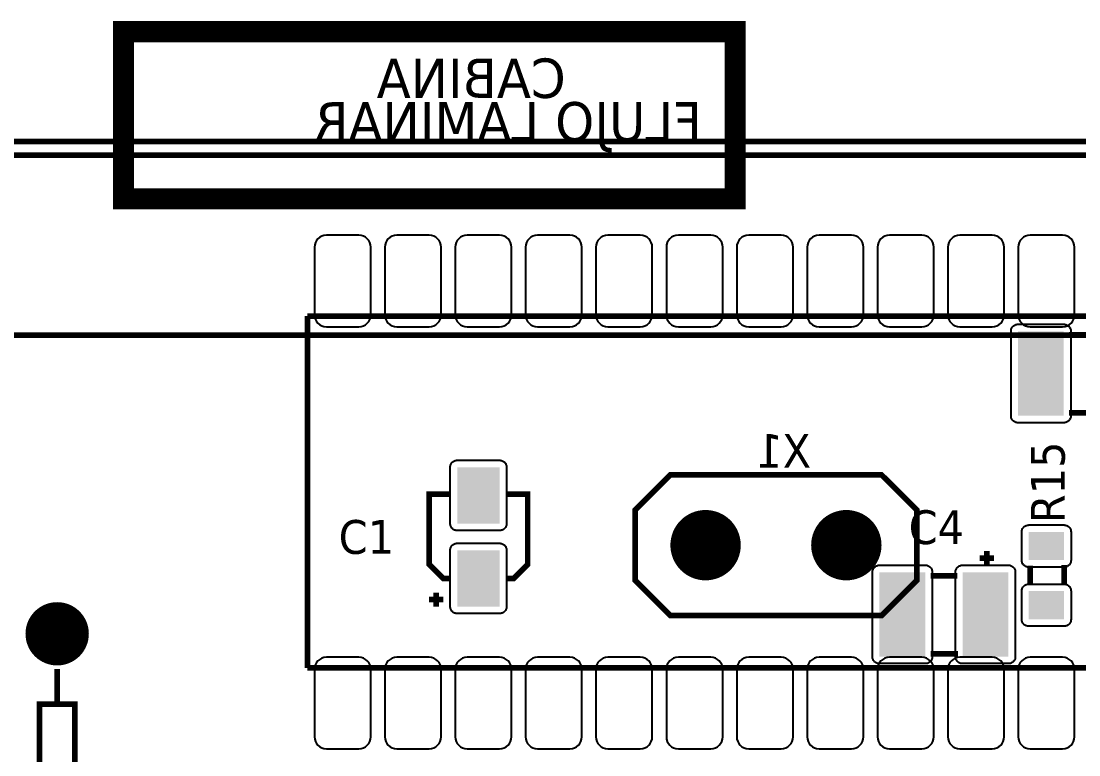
# Model space of a CAD drawing. Header units: millimetres. Extents: x 123.5 to 144.3, y 105.4 to 121.6.
# Drawn here: x 131.289 to 133.994, y 111.743 to 113.621 of the extents above; entities that cross this region are included whole.
import ezdxf

# ---------------------------------------------------------------- set-up
doc = ezdxf.new("R2010")
doc.units = ezdxf.units.MM
doc.layers.add('DESC', color=250, linetype='Continuous')
doc.styles.get("Standard").update_dxf_attribs({"font": 'tahoma.ttf'})

# ---------------------------------------------------------------- blocks, each defined once
blk = doc.blocks.new('RPAD')
blk.add_trace([(-0.5, -0.5), (-0.5, 0.5), (0.5, -0.5), (0.5, 0.5)])
blk = doc.blocks.new('EPAD')
at = {"const_width": 0.5}
blk.add_lwpolyline([(-0.25, 0, 1), (0.25, 0, 1)], format="xyb", close=True, dxfattribs=at)
blk = doc.blocks.new('CFLH-V Card')
for points, const_width in [([(128.1072, 112.8558), (128.9764, 112.8558), (128.9764, 113.0935), (128.1072, 113.0935), (128.1072, 112.8558)], 0.03), ([(128.1072, 112.8558), (128.9764, 112.8558), (128.9764, 113.0935), (128.1072, 113.0935), (128.1072, 112.8558)], 0.03), ([(128.1072, 112.8558), (128.9764, 112.8558), (128.9764, 113.0935), (128.1072, 113.0935), (128.1072, 112.8558)], 0.03), ([(127.3863, 112.9178), (127.3666, 112.9375), (131.1461, 112.9375)], 0.008), ([(127.3863, 112.9178), (127.3666, 112.9375), (131.1461, 112.9375)], 0.008), ([(127.3863, 112.9178), (127.3666, 112.9375), (131.1461, 112.9375)], 0.008), ([(127.3863, 111.3824), (127.3863, 112.9178), (131.1264, 112.9178)], 0.008), ([(127.3863, 111.3824), (127.3863, 112.9178), (131.1264, 112.9178)], 0.008), ([(127.3863, 111.3824), (127.3863, 112.9178), (131.1264, 112.9178)], 0.008), ([(128.3686, 112.6891), (128.3686, 112.1891)], 0.008), ([(130.3686, 112.6891), (128.3686, 112.6891)], 0.008), ([(128.3686, 112.6891), (128.3686, 112.1891)], 0.008), ([(130.3686, 112.6891), (128.3686, 112.6891)], 0.008), ([(128.3686, 112.6891), (128.3686, 112.1891)], 0.008), ([(130.3686, 112.6891), (128.3686, 112.6891)], 0.008), ([(127.7603, 112.6619), (130.7524, 112.6619)], 0.008), ([(127.7603, 112.6619), (130.7524, 112.6619)], 0.008), ([(127.7603, 112.6619), (130.7524, 112.6619)], 0.008), ([(129.4508, 112.6626), (129.4888, 112.6626)], 0.008), ([(129.4508, 112.6626), (129.4888, 112.6626)], 0.008), ([(129.4508, 112.6626), (129.4888, 112.6626)], 0.008), ([(129.4508, 112.5516), (129.4898, 112.5516)], 0.008), ([(129.4508, 112.5516), (129.4898, 112.5516)], 0.008), ([(129.4508, 112.5516), (129.4898, 112.5516)], 0.008), ([(129.1843, 112.4635), (128.8843, 112.4635), (128.8343, 112.4135), (128.8343, 112.3135), (128.8843, 112.2635), (129.1843, 112.2635), (129.2343, 112.3135), (129.2343, 112.4135), (129.1843, 112.4635)], 0.008), ([(129.1843, 112.4635), (128.8843, 112.4635), (128.8343, 112.4135), (128.8343, 112.3135), (128.8843, 112.2635), (129.1843, 112.2635), (129.2343, 112.3135), (129.2343, 112.4135), (129.1843, 112.4635)], 0.008), ([(129.1843, 112.4635), (128.8843, 112.4635), (128.8343, 112.4135), (128.8343, 112.3135), (128.8843, 112.2635), (129.1843, 112.2635), (129.2343, 112.3135), (129.2343, 112.4135), (129.1843, 112.4635)], 0.008), ([(128.5715, 112.3162), (128.5615, 112.3162), (128.5415, 112.3362), (128.5415, 112.4362), (128.5715, 112.4362)], 0.008), ([(128.5715, 112.3162), (128.5615, 112.3162), (128.5415, 112.3362), (128.5415, 112.4362), (128.5715, 112.4362)], 0.008), ([(128.5715, 112.3162), (128.5615, 112.3162), (128.5415, 112.3362), (128.5415, 112.4362), (128.5715, 112.4362)], 0.008), ([(128.6515, 112.4362), (128.6815, 112.4362), (128.6815, 112.3362), (128.6615, 112.3162), (128.6515, 112.3162)], 0.008), ([(128.6515, 112.4362), (128.6815, 112.4362), (128.6815, 112.3362), (128.6615, 112.3162), (128.6515, 112.3162)], 0.008), ([(128.6515, 112.4362), (128.6815, 112.4362), (128.6815, 112.3362), (128.6615, 112.3162), (128.6515, 112.3162)], 0.008), ([(129.3339, 112.3351), (129.3339, 112.3551)], 0.008), ([(129.3339, 112.3351), (129.3339, 112.3551)], 0.008), ([(129.3339, 112.3351), (129.3339, 112.3551)], 0.008), ([(129.3239, 112.3451), (129.3439, 112.3451)], 0.008), ([(129.3239, 112.3451), (129.3439, 112.3451)], 0.008), ([(129.3239, 112.3451), (129.3439, 112.3451)], 0.008), ([(129.3956, 112.3072), (129.3956, 112.3342)], 0.008), ([(129.3956, 112.3072), (129.3956, 112.3342)], 0.008), ([(129.3956, 112.3072), (129.3956, 112.3342)], 0.008), ([(129.4436, 112.3072), (129.4436, 112.3352)], 0.008), ([(129.4436, 112.3072), (129.4436, 112.3352)], 0.008), ([(129.4436, 112.3072), (129.4436, 112.3352)], 0.008), ([(129.2539, 112.3201), (129.2919, 112.3201)], 0.008), ([(129.2539, 112.3201), (129.2919, 112.3201)], 0.008), ([(129.2539, 112.3201), (129.2919, 112.3201)], 0.008), ([(128.5515, 112.2962), (128.5515, 112.2762)], 0.008), ([(128.5515, 112.2962), (128.5515, 112.2762)], 0.008), ([(128.5515, 112.2962), (128.5515, 112.2762)], 0.008), ([(128.5615, 112.2862), (128.5415, 112.2862)], 0.008), ([(128.5615, 112.2862), (128.5415, 112.2862)], 0.008), ([(128.5615, 112.2862), (128.5415, 112.2862)], 0.008), ([(129.2539, 112.2091), (129.2929, 112.2091)], 0.008), ([(129.2539, 112.2091), (129.2929, 112.2091)], 0.008), ([(129.2539, 112.2091), (129.2929, 112.2091)], 0.008), ([(128.013, 112.1375), (128.013, 112.1875)], 0.008), ([(128.013, 112.1375), (128.013, 112.1875)], 0.008), ([(128.013, 112.1375), (128.013, 112.1875)], 0.008), ([(130.3686, 112.1891), (128.3686, 112.1891)], 0.008), ([(130.3686, 112.1891), (128.3686, 112.1891)], 0.008), ([(130.3686, 112.1891), (128.3686, 112.1891)], 0.008), ([(127.988, 111.8375), (128.038, 111.8375), (128.038, 112.1375), (127.988, 112.1375), (127.988, 111.8375)], 0.008), ([(127.988, 111.8375), (128.038, 111.8375), (128.038, 112.1375), (127.988, 112.1375), (127.988, 111.8375)], 0.008), ([(127.988, 111.8375), (128.038, 111.8375), (128.038, 112.1375), (127.988, 112.1375), (127.988, 111.8375)], 0.008)]:
    blk.add_lwpolyline(points, dxfattribs=dict(const_width=const_width))
for points in [[(128.3956, 112.6741), (128.4416, 112.6741), (128.445, 112.6744), (128.4482, 112.6754), (128.4511, 112.6769), (128.4536, 112.679), (128.4557, 112.6815), (128.4572, 112.6844), (128.4582, 112.6876), (128.4586, 112.6911), (128.4586, 112.7871), (128.4582, 112.7906), (128.4572, 112.7938), (128.4557, 112.7967), (128.4536, 112.7992), (128.4511, 112.8012), (128.4482, 112.8028), (128.445, 112.8037), (128.4416, 112.8041), (128.3956, 112.8041), (128.3921, 112.8037), (128.3889, 112.8028), (128.386, 112.8012), (128.3835, 112.7992), (128.3814, 112.7967), (128.3799, 112.7938), (128.3789, 112.7906), (128.3786, 112.7871), (128.3786, 112.6911), (128.3789, 112.6876), (128.3799, 112.6844), (128.3814, 112.6815), (128.3835, 112.679), (128.386, 112.6769), (128.3889, 112.6754), (128.3921, 112.6744), (128.3956, 112.6741)], [(128.4956, 112.6741), (128.5416, 112.6741), (128.545, 112.6744), (128.5482, 112.6754), (128.5511, 112.6769), (128.5536, 112.679), (128.5557, 112.6815), (128.5572, 112.6844), (128.5582, 112.6876), (128.5586, 112.6911), (128.5586, 112.7871), (128.5582, 112.7906), (128.5572, 112.7938), (128.5557, 112.7967), (128.5536, 112.7992), (128.5511, 112.8012), (128.5482, 112.8028), (128.545, 112.8037), (128.5416, 112.8041), (128.4956, 112.8041), (128.4921, 112.8037), (128.4889, 112.8028), (128.486, 112.8012), (128.4835, 112.7992), (128.4814, 112.7967), (128.4799, 112.7938), (128.4789, 112.7906), (128.4786, 112.7871), (128.4786, 112.6911), (128.4789, 112.6876), (128.4799, 112.6844), (128.4814, 112.6815), (128.4835, 112.679), (128.486, 112.6769), (128.4889, 112.6754), (128.4921, 112.6744), (128.4956, 112.6741)], [(128.5956, 112.6741), (128.6416, 112.6741), (128.645, 112.6744), (128.6482, 112.6754), (128.6511, 112.6769), (128.6536, 112.679), (128.6557, 112.6815), (128.6572, 112.6844), (128.6582, 112.6876), (128.6586, 112.6911), (128.6586, 112.7871), (128.6582, 112.7906), (128.6572, 112.7938), (128.6557, 112.7967), (128.6536, 112.7992), (128.6511, 112.8012), (128.6482, 112.8028), (128.645, 112.8037), (128.6416, 112.8041), (128.5956, 112.8041), (128.5921, 112.8037), (128.5889, 112.8028), (128.586, 112.8012), (128.5835, 112.7992), (128.5814, 112.7967), (128.5799, 112.7938), (128.5789, 112.7906), (128.5786, 112.7871), (128.5786, 112.6911), (128.5789, 112.6876), (128.5799, 112.6844), (128.5814, 112.6815), (128.5835, 112.679), (128.586, 112.6769), (128.5889, 112.6754), (128.5921, 112.6744), (128.5956, 112.6741)], [(128.6956, 112.6741), (128.7416, 112.6741), (128.745, 112.6744), (128.7482, 112.6754), (128.7511, 112.6769), (128.7536, 112.679), (128.7557, 112.6815), (128.7572, 112.6844), (128.7582, 112.6876), (128.7586, 112.6911), (128.7586, 112.7871), (128.7582, 112.7906), (128.7572, 112.7938), (128.7557, 112.7967), (128.7536, 112.7992), (128.7511, 112.8012), (128.7482, 112.8028), (128.745, 112.8037), (128.7416, 112.8041), (128.6956, 112.8041), (128.6921, 112.8037), (128.6889, 112.8028), (128.686, 112.8012), (128.6835, 112.7992), (128.6814, 112.7967), (128.6799, 112.7938), (128.6789, 112.7906), (128.6786, 112.7871), (128.6786, 112.6911), (128.6789, 112.6876), (128.6799, 112.6844), (128.6814, 112.6815), (128.6835, 112.679), (128.686, 112.6769), (128.6889, 112.6754), (128.6921, 112.6744), (128.6956, 112.6741)], [(128.7956, 112.6741), (128.8416, 112.6741), (128.845, 112.6744), (128.8482, 112.6754), (128.8511, 112.6769), (128.8536, 112.679), (128.8557, 112.6815), (128.8572, 112.6844), (128.8582, 112.6876), (128.8586, 112.6911), (128.8586, 112.7871), (128.8582, 112.7906), (128.8572, 112.7938), (128.8557, 112.7967), (128.8536, 112.7992), (128.8511, 112.8012), (128.8482, 112.8028), (128.845, 112.8037), (128.8416, 112.8041), (128.7956, 112.8041), (128.7921, 112.8037), (128.7889, 112.8028), (128.786, 112.8012), (128.7835, 112.7992), (128.7814, 112.7967), (128.7799, 112.7938), (128.7789, 112.7906), (128.7786, 112.7871), (128.7786, 112.6911), (128.7789, 112.6876), (128.7799, 112.6844), (128.7814, 112.6815), (128.7835, 112.679), (128.786, 112.6769), (128.7889, 112.6754), (128.7921, 112.6744), (128.7956, 112.6741)], [(128.8956, 112.6741), (128.9416, 112.6741), (128.945, 112.6744), (128.9482, 112.6754), (128.9511, 112.6769), (128.9536, 112.679), (128.9557, 112.6815), (128.9572, 112.6844), (128.9582, 112.6876), (128.9586, 112.6911), (128.9586, 112.7871), (128.9582, 112.7906), (128.9572, 112.7938), (128.9557, 112.7967), (128.9536, 112.7992), (128.9511, 112.8012), (128.9482, 112.8028), (128.945, 112.8037), (128.9416, 112.8041), (128.8956, 112.8041), (128.8921, 112.8037), (128.8889, 112.8028), (128.886, 112.8012), (128.8835, 112.7992), (128.8814, 112.7967), (128.8799, 112.7938), (128.8789, 112.7906), (128.8786, 112.7871), (128.8786, 112.6911), (128.8789, 112.6876), (128.8799, 112.6844), (128.8814, 112.6815), (128.8835, 112.679), (128.886, 112.6769), (128.8889, 112.6754), (128.8921, 112.6744), (128.8956, 112.6741)], [(128.9956, 112.6741), (129.0416, 112.6741), (129.045, 112.6744), (129.0482, 112.6754), (129.0511, 112.6769), (129.0536, 112.679), (129.0557, 112.6815), (129.0572, 112.6844), (129.0582, 112.6876), (129.0586, 112.6911), (129.0586, 112.7871), (129.0582, 112.7906), (129.0572, 112.7938), (129.0557, 112.7967), (129.0536, 112.7992), (129.0511, 112.8012), (129.0482, 112.8028), (129.045, 112.8037), (129.0416, 112.8041), (128.9956, 112.8041), (128.9921, 112.8037), (128.9889, 112.8028), (128.986, 112.8012), (128.9835, 112.7992), (128.9814, 112.7967), (128.9799, 112.7938), (128.9789, 112.7906), (128.9786, 112.7871), (128.9786, 112.6911), (128.9789, 112.6876), (128.9799, 112.6844), (128.9814, 112.6815), (128.9835, 112.679), (128.986, 112.6769), (128.9889, 112.6754), (128.9921, 112.6744), (128.9956, 112.6741)], [(129.0956, 112.6741), (129.1416, 112.6741), (129.145, 112.6744), (129.1482, 112.6754), (129.1511, 112.6769), (129.1536, 112.679), (129.1557, 112.6815), (129.1572, 112.6844), (129.1582, 112.6876), (129.1586, 112.6911), (129.1586, 112.7871), (129.1582, 112.7906), (129.1572, 112.7938), (129.1557, 112.7967), (129.1536, 112.7992), (129.1511, 112.8012), (129.1482, 112.8028), (129.145, 112.8037), (129.1416, 112.8041), (129.0956, 112.8041), (129.0921, 112.8037), (129.0889, 112.8028), (129.086, 112.8012), (129.0835, 112.7992), (129.0814, 112.7967), (129.0799, 112.7938), (129.0789, 112.7906), (129.0786, 112.7871), (129.0786, 112.6911), (129.0789, 112.6876), (129.0799, 112.6844), (129.0814, 112.6815), (129.0835, 112.679), (129.086, 112.6769), (129.0889, 112.6754), (129.0921, 112.6744), (129.0956, 112.6741)], [(129.1956, 112.6741), (129.2416, 112.6741), (129.245, 112.6744), (129.2482, 112.6754), (129.2511, 112.6769), (129.2536, 112.679), (129.2557, 112.6815), (129.2572, 112.6844), (129.2582, 112.6876), (129.2586, 112.6911), (129.2586, 112.7871), (129.2582, 112.7906), (129.2572, 112.7938), (129.2557, 112.7967), (129.2536, 112.7992), (129.2511, 112.8012), (129.2482, 112.8028), (129.245, 112.8037), (129.2416, 112.8041), (129.1956, 112.8041), (129.1921, 112.8037), (129.1889, 112.8028), (129.186, 112.8012), (129.1835, 112.7992), (129.1814, 112.7967), (129.1799, 112.7938), (129.1789, 112.7906), (129.1786, 112.7871), (129.1786, 112.6911), (129.1789, 112.6876), (129.1799, 112.6844), (129.1814, 112.6815), (129.1835, 112.679), (129.186, 112.6769), (129.1889, 112.6754), (129.1921, 112.6744), (129.1956, 112.6741)], [(129.2956, 112.6741), (129.3416, 112.6741), (129.345, 112.6744), (129.3482, 112.6754), (129.3511, 112.6769), (129.3536, 112.679), (129.3557, 112.6815), (129.3572, 112.6844), (129.3582, 112.6876), (129.3586, 112.6911), (129.3586, 112.7871), (129.3582, 112.7906), (129.3572, 112.7938), (129.3557, 112.7967), (129.3536, 112.7992), (129.3511, 112.8012), (129.3482, 112.8028), (129.345, 112.8037), (129.3416, 112.8041), (129.2956, 112.8041), (129.2921, 112.8037), (129.2889, 112.8028), (129.286, 112.8012), (129.2835, 112.7992), (129.2814, 112.7967), (129.2799, 112.7938), (129.2789, 112.7906), (129.2786, 112.7871), (129.2786, 112.6911), (129.2789, 112.6876), (129.2799, 112.6844), (129.2814, 112.6815), (129.2835, 112.679), (129.286, 112.6769), (129.2889, 112.6754), (129.2921, 112.6744), (129.2956, 112.6741)], [(129.3956, 112.6741), (129.4416, 112.6741), (129.445, 112.6744), (129.4482, 112.6754), (129.4511, 112.6769), (129.4536, 112.679), (129.4557, 112.6815), (129.4572, 112.6844), (129.4582, 112.6876), (129.4586, 112.6911), (129.4586, 112.7871), (129.4582, 112.7906), (129.4572, 112.7938), (129.4557, 112.7967), (129.4536, 112.7992), (129.4511, 112.8012), (129.4482, 112.8028), (129.445, 112.8037), (129.4416, 112.8041), (129.3956, 112.8041), (129.3921, 112.8037), (129.3889, 112.8028), (129.386, 112.8012), (129.3835, 112.7992), (129.3814, 112.7967), (129.3799, 112.7938), (129.3789, 112.7906), (129.3786, 112.7871), (129.3786, 112.6911), (129.3789, 112.6876), (129.3799, 112.6844), (129.3814, 112.6815), (129.3835, 112.679), (129.386, 112.6769), (129.3889, 112.6754), (129.3921, 112.6744), (129.3956, 112.6741)], [(129.3783, 112.6776), (129.4433, 112.6776), (129.4443, 112.6775), (129.4453, 112.6774), (129.4463, 112.6771), (129.4472, 112.6768), (129.4481, 112.6764), (129.4489, 112.6759), (129.4497, 112.6753), (129.4504, 112.6747), (129.451, 112.674), (129.4516, 112.6732), (129.4521, 112.6724), (129.4525, 112.6715), (129.4528, 112.6706), (129.4531, 112.6696), (129.4532, 112.6686), (129.4533, 112.6676), (129.4533, 112.5476), (129.4532, 112.5465), (129.4531, 112.5455), (129.4528, 112.5446), (129.4525, 112.5437), (129.4521, 112.5428), (129.4516, 112.542), (129.451, 112.5412), (129.4504, 112.5405), (129.4497, 112.5398), (129.4489, 112.5393), (129.4481, 112.5388), (129.4472, 112.5384), (129.4463, 112.538), (129.4453, 112.5378), (129.4443, 112.5376), (129.4433, 112.5376), (129.3783, 112.5376), (129.3772, 112.5376), (129.3762, 112.5378), (129.3753, 112.538), (129.3744, 112.5384), (129.3735, 112.5388), (129.3727, 112.5393), (129.3719, 112.5398), (129.3712, 112.5405), (129.3705, 112.5412), (129.37, 112.542), (129.3695, 112.5428), (129.3691, 112.5437), (129.3687, 112.5446), (129.3685, 112.5455), (129.3683, 112.5465), (129.3683, 112.5476), (129.3683, 112.6676), (129.3683, 112.6686), (129.3685, 112.6696), (129.3687, 112.6706), (129.3691, 112.6715), (129.3695, 112.6724), (129.37, 112.6732), (129.3705, 112.674), (129.3712, 112.6747), (129.3719, 112.6753), (129.3727, 112.6759), (129.3735, 112.6764), (129.3744, 112.6768), (129.3753, 112.6771), (129.3762, 112.6774), (129.3772, 112.6775), (129.3783, 112.6776)], [(128.6415, 112.3842), (128.5815, 112.3842), (128.5804, 112.3843), (128.5794, 112.3844), (128.5785, 112.3847), (128.5775, 112.385), (128.5767, 112.3854), (128.5758, 112.3859), (128.5751, 112.3865), (128.5744, 112.3871), (128.5737, 112.3878), (128.5731, 112.3886), (128.5727, 112.3894), (128.5722, 112.3903), (128.5719, 112.3912), (128.5717, 112.3922), (128.5715, 112.3932), (128.5715, 112.3942), (128.5715, 112.4742), (128.5715, 112.4753), (128.5717, 112.4763), (128.5719, 112.4773), (128.5722, 112.4782), (128.5727, 112.4791), (128.5731, 112.4799), (128.5737, 112.4807), (128.5744, 112.4814), (128.5751, 112.482), (128.5758, 112.4826), (128.5767, 112.4831), (128.5775, 112.4835), (128.5785, 112.4838), (128.5794, 112.484), (128.5804, 112.4842), (128.5815, 112.4842), (128.6415, 112.4842), (128.6425, 112.4842), (128.6435, 112.484), (128.6445, 112.4838), (128.6454, 112.4835), (128.6463, 112.4831), (128.6471, 112.4826), (128.6479, 112.482), (128.6486, 112.4814), (128.6492, 112.4807), (128.6498, 112.4799), (128.6503, 112.4791), (128.6507, 112.4782), (128.651, 112.4773), (128.6513, 112.4763), (128.6514, 112.4753), (128.6515, 112.4742), (128.6515, 112.3942), (128.6514, 112.3932), (128.6513, 112.3922), (128.651, 112.3912), (128.6507, 112.3903), (128.6503, 112.3894), (128.6498, 112.3886), (128.6492, 112.3878), (128.6486, 112.3871), (128.6479, 112.3865), (128.6471, 112.3859), (128.6463, 112.3854), (128.6454, 112.385), (128.6445, 112.3847), (128.6435, 112.3844), (128.6425, 112.3843), (128.6415, 112.3842)], [(129.3836, 112.3422), (129.3836, 112.3822), (129.3836, 112.3832), (129.3837, 112.3842), (129.384, 112.3852), (129.3843, 112.3861), (129.3847, 112.387), (129.3852, 112.3878), (129.3858, 112.3886), (129.3864, 112.3893), (129.3871, 112.3899), (129.3879, 112.3905), (129.3887, 112.391), (129.3896, 112.3914), (129.3905, 112.3917), (129.3915, 112.392), (129.3925, 112.3921), (129.3936, 112.3922), (129.4436, 112.3922), (129.4446, 112.3921), (129.4456, 112.392), (129.4466, 112.3917), (129.4475, 112.3914), (129.4484, 112.391), (129.4492, 112.3905), (129.45, 112.3899), (129.4507, 112.3893), (129.4513, 112.3886), (129.4519, 112.3878), (129.4524, 112.387), (129.4528, 112.3861), (129.4531, 112.3852), (129.4534, 112.3842), (129.4535, 112.3832), (129.4536, 112.3822), (129.4536, 112.3422), (129.4535, 112.3411), (129.4534, 112.3401), (129.4531, 112.3392), (129.4528, 112.3382), (129.4524, 112.3374), (129.4519, 112.3365), (129.4513, 112.3358), (129.4507, 112.3351), (129.45, 112.3344), (129.4492, 112.3339), (129.4484, 112.3334), (129.4475, 112.333), (129.4466, 112.3326), (129.4456, 112.3324), (129.4446, 112.3322), (129.4436, 112.3322), (129.3936, 112.3322), (129.3925, 112.3322), (129.3915, 112.3324), (129.3905, 112.3326), (129.3896, 112.333), (129.3887, 112.3334), (129.3879, 112.3339), (129.3871, 112.3344), (129.3864, 112.3351), (129.3858, 112.3358), (129.3852, 112.3365), (129.3847, 112.3374), (129.3843, 112.3382), (129.384, 112.3392), (129.3837, 112.3401), (129.3836, 112.3411), (129.3836, 112.3422)], [(128.6415, 112.2662), (128.5815, 112.2662), (128.5804, 112.2663), (128.5794, 112.2664), (128.5785, 112.2667), (128.5775, 112.267), (128.5767, 112.2674), (128.5758, 112.2679), (128.5751, 112.2685), (128.5744, 112.2691), (128.5737, 112.2698), (128.5731, 112.2706), (128.5727, 112.2714), (128.5722, 112.2723), (128.5719, 112.2732), (128.5717, 112.2742), (128.5715, 112.2752), (128.5715, 112.2762), (128.5715, 112.3562), (128.5715, 112.3573), (128.5717, 112.3583), (128.5719, 112.3593), (128.5722, 112.3602), (128.5727, 112.3611), (128.5731, 112.3619), (128.5737, 112.3627), (128.5744, 112.3634), (128.5751, 112.364), (128.5758, 112.3646), (128.5767, 112.3651), (128.5775, 112.3655), (128.5785, 112.3658), (128.5794, 112.366), (128.5804, 112.3662), (128.5815, 112.3662), (128.6415, 112.3662), (128.6425, 112.3662), (128.6435, 112.366), (128.6445, 112.3658), (128.6454, 112.3655), (128.6463, 112.3651), (128.6471, 112.3646), (128.6479, 112.364), (128.6486, 112.3634), (128.6492, 112.3627), (128.6498, 112.3619), (128.6503, 112.3611), (128.6507, 112.3602), (128.651, 112.3593), (128.6513, 112.3583), (128.6514, 112.3573), (128.6515, 112.3562), (128.6515, 112.2762), (128.6514, 112.2752), (128.6513, 112.2742), (128.651, 112.2732), (128.6507, 112.2723), (128.6503, 112.2714), (128.6498, 112.2706), (128.6492, 112.2698), (128.6486, 112.2691), (128.6479, 112.2685), (128.6471, 112.2679), (128.6463, 112.2674), (128.6454, 112.267), (128.6445, 112.2667), (128.6435, 112.2664), (128.6425, 112.2663), (128.6415, 112.2662)], [(129.1814, 112.3351), (129.2464, 112.3351), (129.2475, 112.335), (129.2485, 112.3349), (129.2494, 112.3346), (129.2504, 112.3343), (129.2512, 112.3339), (129.2521, 112.3334), (129.2528, 112.3328), (129.2535, 112.3322), (129.2542, 112.3315), (129.2548, 112.3307), (129.2553, 112.3299), (129.2557, 112.329), (129.256, 112.3281), (129.2562, 112.3271), (129.2564, 112.3261), (129.2564, 112.3251), (129.2564, 112.2051), (129.2564, 112.204), (129.2562, 112.203), (129.256, 112.2021), (129.2557, 112.2011), (129.2553, 112.2003), (129.2548, 112.1994), (129.2542, 112.1987), (129.2535, 112.198), (129.2528, 112.1973), (129.2521, 112.1967), (129.2512, 112.1963), (129.2504, 112.1958), (129.2494, 112.1955), (129.2485, 112.1953), (129.2475, 112.1951), (129.2464, 112.1951), (129.1814, 112.1951), (129.1804, 112.1951), (129.1794, 112.1953), (129.1784, 112.1955), (129.1775, 112.1958), (129.1766, 112.1963), (129.1758, 112.1967), (129.175, 112.1973), (129.1743, 112.198), (129.1737, 112.1987), (129.1731, 112.1994), (129.1726, 112.2003), (129.1722, 112.2011), (129.1719, 112.2021), (129.1716, 112.203), (129.1715, 112.204), (129.1714, 112.2051), (129.1714, 112.3251), (129.1715, 112.3261), (129.1716, 112.3271), (129.1719, 112.3281), (129.1722, 112.329), (129.1726, 112.3299), (129.1731, 112.3307), (129.1737, 112.3315), (129.1743, 112.3322), (129.175, 112.3328), (129.1758, 112.3334), (129.1766, 112.3339), (129.1775, 112.3343), (129.1784, 112.3346), (129.1794, 112.3349), (129.1804, 112.335), (129.1814, 112.3351)], [(129.2994, 112.3351), (129.3644, 112.3351), (129.3655, 112.335), (129.3665, 112.3349), (129.3674, 112.3346), (129.3684, 112.3343), (129.3692, 112.3339), (129.3701, 112.3334), (129.3708, 112.3328), (129.3715, 112.3322), (129.3722, 112.3315), (129.3728, 112.3307), (129.3733, 112.3299), (129.3737, 112.329), (129.374, 112.3281), (129.3742, 112.3271), (129.3744, 112.3261), (129.3744, 112.3251), (129.3744, 112.2051), (129.3744, 112.204), (129.3742, 112.203), (129.374, 112.2021), (129.3737, 112.2011), (129.3733, 112.2003), (129.3728, 112.1994), (129.3722, 112.1987), (129.3715, 112.198), (129.3708, 112.1973), (129.3701, 112.1967), (129.3692, 112.1963), (129.3684, 112.1958), (129.3674, 112.1955), (129.3665, 112.1953), (129.3655, 112.1951), (129.3644, 112.1951), (129.2994, 112.1951), (129.2984, 112.1951), (129.2974, 112.1953), (129.2964, 112.1955), (129.2955, 112.1958), (129.2946, 112.1963), (129.2938, 112.1967), (129.293, 112.1973), (129.2923, 112.198), (129.2917, 112.1987), (129.2911, 112.1994), (129.2906, 112.2003), (129.2902, 112.2011), (129.2899, 112.2021), (129.2896, 112.203), (129.2895, 112.204), (129.2894, 112.2051), (129.2894, 112.3251), (129.2895, 112.3261), (129.2896, 112.3271), (129.2899, 112.3281), (129.2902, 112.329), (129.2906, 112.3299), (129.2911, 112.3307), (129.2917, 112.3315), (129.2923, 112.3322), (129.293, 112.3328), (129.2938, 112.3334), (129.2946, 112.3339), (129.2955, 112.3343), (129.2964, 112.3346), (129.2974, 112.3349), (129.2984, 112.335), (129.2994, 112.3351)], [(129.3836, 112.2582), (129.3836, 112.2982), (129.3836, 112.2992), (129.3837, 112.3002), (129.384, 112.3012), (129.3843, 112.3021), (129.3847, 112.303), (129.3852, 112.3038), (129.3858, 112.3046), (129.3864, 112.3053), (129.3871, 112.3059), (129.3879, 112.3065), (129.3887, 112.307), (129.3896, 112.3074), (129.3905, 112.3077), (129.3915, 112.308), (129.3925, 112.3081), (129.3936, 112.3082), (129.4436, 112.3082), (129.4446, 112.3081), (129.4456, 112.308), (129.4466, 112.3077), (129.4475, 112.3074), (129.4484, 112.307), (129.4492, 112.3065), (129.45, 112.3059), (129.4507, 112.3053), (129.4513, 112.3046), (129.4519, 112.3038), (129.4524, 112.303), (129.4528, 112.3021), (129.4531, 112.3012), (129.4534, 112.3002), (129.4535, 112.2992), (129.4536, 112.2982), (129.4536, 112.2582), (129.4535, 112.2571), (129.4534, 112.2561), (129.4531, 112.2552), (129.4528, 112.2542), (129.4524, 112.2534), (129.4519, 112.2525), (129.4513, 112.2518), (129.4507, 112.2511), (129.45, 112.2504), (129.4492, 112.2499), (129.4484, 112.2494), (129.4475, 112.249), (129.4466, 112.2486), (129.4456, 112.2484), (129.4446, 112.2482), (129.4436, 112.2482), (129.3936, 112.2482), (129.3925, 112.2482), (129.3915, 112.2484), (129.3905, 112.2486), (129.3896, 112.249), (129.3887, 112.2494), (129.3879, 112.2499), (129.3871, 112.2504), (129.3864, 112.2511), (129.3858, 112.2518), (129.3852, 112.2525), (129.3847, 112.2534), (129.3843, 112.2542), (129.384, 112.2552), (129.3837, 112.2561), (129.3836, 112.2571), (129.3836, 112.2582)], [(128.4416, 112.2041), (128.3956, 112.2041), (128.3921, 112.2037), (128.3889, 112.2028), (128.386, 112.2012), (128.3835, 112.1992), (128.3814, 112.1967), (128.3799, 112.1938), (128.3789, 112.1906), (128.3786, 112.1871), (128.3786, 112.0911), (128.3789, 112.0876), (128.3799, 112.0844), (128.3814, 112.0815), (128.3835, 112.079), (128.386, 112.0769), (128.3889, 112.0754), (128.3921, 112.0744), (128.3956, 112.0741), (128.4416, 112.0741), (128.445, 112.0744), (128.4482, 112.0754), (128.4511, 112.0769), (128.4536, 112.079), (128.4557, 112.0815), (128.4572, 112.0844), (128.4582, 112.0876), (128.4586, 112.0911), (128.4586, 112.1871), (128.4582, 112.1906), (128.4572, 112.1938), (128.4557, 112.1967), (128.4536, 112.1992), (128.4511, 112.2012), (128.4482, 112.2028), (128.445, 112.2037), (128.4416, 112.2041)], [(128.5416, 112.2041), (128.4956, 112.2041), (128.4921, 112.2037), (128.4889, 112.2028), (128.486, 112.2012), (128.4835, 112.1992), (128.4814, 112.1967), (128.4799, 112.1938), (128.4789, 112.1906), (128.4786, 112.1871), (128.4786, 112.0911), (128.4789, 112.0876), (128.4799, 112.0844), (128.4814, 112.0815), (128.4835, 112.079), (128.486, 112.0769), (128.4889, 112.0754), (128.4921, 112.0744), (128.4956, 112.0741), (128.5416, 112.0741), (128.545, 112.0744), (128.5482, 112.0754), (128.5511, 112.0769), (128.5536, 112.079), (128.5557, 112.0815), (128.5572, 112.0844), (128.5582, 112.0876), (128.5586, 112.0911), (128.5586, 112.1871), (128.5582, 112.1906), (128.5572, 112.1938), (128.5557, 112.1967), (128.5536, 112.1992), (128.5511, 112.2012), (128.5482, 112.2028), (128.545, 112.2037), (128.5416, 112.2041)], [(128.6416, 112.2041), (128.5956, 112.2041), (128.5921, 112.2037), (128.5889, 112.2028), (128.586, 112.2012), (128.5835, 112.1992), (128.5814, 112.1967), (128.5799, 112.1938), (128.5789, 112.1906), (128.5786, 112.1871), (128.5786, 112.0911), (128.5789, 112.0876), (128.5799, 112.0844), (128.5814, 112.0815), (128.5835, 112.079), (128.586, 112.0769), (128.5889, 112.0754), (128.5921, 112.0744), (128.5956, 112.0741), (128.6416, 112.0741), (128.645, 112.0744), (128.6482, 112.0754), (128.6511, 112.0769), (128.6536, 112.079), (128.6557, 112.0815), (128.6572, 112.0844), (128.6582, 112.0876), (128.6586, 112.0911), (128.6586, 112.1871), (128.6582, 112.1906), (128.6572, 112.1938), (128.6557, 112.1967), (128.6536, 112.1992), (128.6511, 112.2012), (128.6482, 112.2028), (128.645, 112.2037), (128.6416, 112.2041)], [(128.7416, 112.2041), (128.6956, 112.2041), (128.6921, 112.2037), (128.6889, 112.2028), (128.686, 112.2012), (128.6835, 112.1992), (128.6814, 112.1967), (128.6799, 112.1938), (128.6789, 112.1906), (128.6786, 112.1871), (128.6786, 112.0911), (128.6789, 112.0876), (128.6799, 112.0844), (128.6814, 112.0815), (128.6835, 112.079), (128.686, 112.0769), (128.6889, 112.0754), (128.6921, 112.0744), (128.6956, 112.0741), (128.7416, 112.0741), (128.745, 112.0744), (128.7482, 112.0754), (128.7511, 112.0769), (128.7536, 112.079), (128.7557, 112.0815), (128.7572, 112.0844), (128.7582, 112.0876), (128.7586, 112.0911), (128.7586, 112.1871), (128.7582, 112.1906), (128.7572, 112.1938), (128.7557, 112.1967), (128.7536, 112.1992), (128.7511, 112.2012), (128.7482, 112.2028), (128.745, 112.2037), (128.7416, 112.2041)], [(128.8416, 112.2041), (128.7956, 112.2041), (128.7921, 112.2037), (128.7889, 112.2028), (128.786, 112.2012), (128.7835, 112.1992), (128.7814, 112.1967), (128.7799, 112.1938), (128.7789, 112.1906), (128.7786, 112.1871), (128.7786, 112.0911), (128.7789, 112.0876), (128.7799, 112.0844), (128.7814, 112.0815), (128.7835, 112.079), (128.786, 112.0769), (128.7889, 112.0754), (128.7921, 112.0744), (128.7956, 112.0741), (128.8416, 112.0741), (128.845, 112.0744), (128.8482, 112.0754), (128.8511, 112.0769), (128.8536, 112.079), (128.8557, 112.0815), (128.8572, 112.0844), (128.8582, 112.0876), (128.8586, 112.0911), (128.8586, 112.1871), (128.8582, 112.1906), (128.8572, 112.1938), (128.8557, 112.1967), (128.8536, 112.1992), (128.8511, 112.2012), (128.8482, 112.2028), (128.845, 112.2037), (128.8416, 112.2041)], [(128.9416, 112.2041), (128.8956, 112.2041), (128.8921, 112.2037), (128.8889, 112.2028), (128.886, 112.2012), (128.8835, 112.1992), (128.8814, 112.1967), (128.8799, 112.1938), (128.8789, 112.1906), (128.8786, 112.1871), (128.8786, 112.0911), (128.8789, 112.0876), (128.8799, 112.0844), (128.8814, 112.0815), (128.8835, 112.079), (128.886, 112.0769), (128.8889, 112.0754), (128.8921, 112.0744), (128.8956, 112.0741), (128.9416, 112.0741), (128.945, 112.0744), (128.9482, 112.0754), (128.9511, 112.0769), (128.9536, 112.079), (128.9557, 112.0815), (128.9572, 112.0844), (128.9582, 112.0876), (128.9586, 112.0911), (128.9586, 112.1871), (128.9582, 112.1906), (128.9572, 112.1938), (128.9557, 112.1967), (128.9536, 112.1992), (128.9511, 112.2012), (128.9482, 112.2028), (128.945, 112.2037), (128.9416, 112.2041)], [(129.0416, 112.2041), (128.9956, 112.2041), (128.9921, 112.2037), (128.9889, 112.2028), (128.986, 112.2012), (128.9835, 112.1992), (128.9814, 112.1967), (128.9799, 112.1938), (128.9789, 112.1906), (128.9786, 112.1871), (128.9786, 112.0911), (128.9789, 112.0876), (128.9799, 112.0844), (128.9814, 112.0815), (128.9835, 112.079), (128.986, 112.0769), (128.9889, 112.0754), (128.9921, 112.0744), (128.9956, 112.0741), (129.0416, 112.0741), (129.045, 112.0744), (129.0482, 112.0754), (129.0511, 112.0769), (129.0536, 112.079), (129.0557, 112.0815), (129.0572, 112.0844), (129.0582, 112.0876), (129.0586, 112.0911), (129.0586, 112.1871), (129.0582, 112.1906), (129.0572, 112.1938), (129.0557, 112.1967), (129.0536, 112.1992), (129.0511, 112.2012), (129.0482, 112.2028), (129.045, 112.2037), (129.0416, 112.2041)], [(129.1416, 112.2041), (129.0956, 112.2041), (129.0921, 112.2037), (129.0889, 112.2028), (129.086, 112.2012), (129.0835, 112.1992), (129.0814, 112.1967), (129.0799, 112.1938), (129.0789, 112.1906), (129.0786, 112.1871), (129.0786, 112.0911), (129.0789, 112.0876), (129.0799, 112.0844), (129.0814, 112.0815), (129.0835, 112.079), (129.086, 112.0769), (129.0889, 112.0754), (129.0921, 112.0744), (129.0956, 112.0741), (129.1416, 112.0741), (129.145, 112.0744), (129.1482, 112.0754), (129.1511, 112.0769), (129.1536, 112.079), (129.1557, 112.0815), (129.1572, 112.0844), (129.1582, 112.0876), (129.1586, 112.0911), (129.1586, 112.1871), (129.1582, 112.1906), (129.1572, 112.1938), (129.1557, 112.1967), (129.1536, 112.1992), (129.1511, 112.2012), (129.1482, 112.2028), (129.145, 112.2037), (129.1416, 112.2041)], [(129.2416, 112.2041), (129.1956, 112.2041), (129.1921, 112.2037), (129.1889, 112.2028), (129.186, 112.2012), (129.1835, 112.1992), (129.1814, 112.1967), (129.1799, 112.1938), (129.1789, 112.1906), (129.1786, 112.1871), (129.1786, 112.0911), (129.1789, 112.0876), (129.1799, 112.0844), (129.1814, 112.0815), (129.1835, 112.079), (129.186, 112.0769), (129.1889, 112.0754), (129.1921, 112.0744), (129.1956, 112.0741), (129.2416, 112.0741), (129.245, 112.0744), (129.2482, 112.0754), (129.2511, 112.0769), (129.2536, 112.079), (129.2557, 112.0815), (129.2572, 112.0844), (129.2582, 112.0876), (129.2586, 112.0911), (129.2586, 112.1871), (129.2582, 112.1906), (129.2572, 112.1938), (129.2557, 112.1967), (129.2536, 112.1992), (129.2511, 112.2012), (129.2482, 112.2028), (129.245, 112.2037), (129.2416, 112.2041)], [(129.3416, 112.2041), (129.2956, 112.2041), (129.2921, 112.2037), (129.2889, 112.2028), (129.286, 112.2012), (129.2835, 112.1992), (129.2814, 112.1967), (129.2799, 112.1938), (129.2789, 112.1906), (129.2786, 112.1871), (129.2786, 112.0911), (129.2789, 112.0876), (129.2799, 112.0844), (129.2814, 112.0815), (129.2835, 112.079), (129.286, 112.0769), (129.2889, 112.0754), (129.2921, 112.0744), (129.2956, 112.0741), (129.3416, 112.0741), (129.345, 112.0744), (129.3482, 112.0754), (129.3511, 112.0769), (129.3536, 112.079), (129.3557, 112.0815), (129.3572, 112.0844), (129.3582, 112.0876), (129.3586, 112.0911), (129.3586, 112.1871), (129.3582, 112.1906), (129.3572, 112.1938), (129.3557, 112.1967), (129.3536, 112.1992), (129.3511, 112.2012), (129.3482, 112.2028), (129.345, 112.2037), (129.3416, 112.2041)], [(129.4416, 112.2041), (129.3956, 112.2041), (129.3921, 112.2037), (129.3889, 112.2028), (129.386, 112.2012), (129.3835, 112.1992), (129.3814, 112.1967), (129.3799, 112.1938), (129.3789, 112.1906), (129.3786, 112.1871), (129.3786, 112.0911), (129.3789, 112.0876), (129.3799, 112.0844), (129.3814, 112.0815), (129.3835, 112.079), (129.386, 112.0769), (129.3889, 112.0754), (129.3921, 112.0744), (129.3956, 112.0741), (129.4416, 112.0741), (129.445, 112.0744), (129.4482, 112.0754), (129.4511, 112.0769), (129.4536, 112.079), (129.4557, 112.0815), (129.4572, 112.0844), (129.4582, 112.0876), (129.4586, 112.0911), (129.4586, 112.1871), (129.4582, 112.1906), (129.4572, 112.1938), (129.4557, 112.1967), (129.4536, 112.1992), (129.4511, 112.2012), (129.4482, 112.2028), (129.445, 112.2037), (129.4416, 112.2041)]]:
    blk.add_lwpolyline(points, close=True)
for name, p, xscale, yscale in [('RPAD', (129.4108, 112.6076), 0.065, 0.12), ('EPAD', (128.9343, 112.3635), 0.1, 0.1), ('EPAD', (129.1343, 112.3635), 0.1, 0.1), ('RPAD', (129.2139, 112.2651), 0.065, 0.12), ('RPAD', (129.3319, 112.2651), 0.065, 0.12), ('EPAD', (128.013, 112.2375), 0.09, 0.09)]:
    blk.add_blockref(name, p, dxfattribs=dict(xscale=xscale, yscale=yscale))
for p, xscale, yscale, rotation in [((128.6115, 112.4342), 0.06, 0.08, 180), ((129.4186, 112.3622), 0.04, 0.05, 90), ((128.6115, 112.3162), 0.06, 0.08, 180), ((129.4186, 112.2782), 0.04, 0.05, 90)]:
    blk.add_blockref('RPAD', p, dxfattribs=dict(xscale=xscale, yscale=yscale, rotation=rotation))
at = {"text_generation_flag": 2}
for s, height, width, p in [('CABINA', 0.056, 1.071429, (128.7356, 112.9994)), ('CABINA', 0.056, 1.071429, (128.7356, 112.9994)), ('CABINA', 0.056, 1.071429, (128.7356, 112.9994)), ('FLUJO LAMINAR', 0.056, 1.071429, (128.929, 112.9374)), ('FLUJO LAMINAR', 0.056, 1.071429, (128.929, 112.9374)), ('FLUJO LAMINAR', 0.056, 1.071429, (128.929, 112.9374)), ('X1', 0.048, 1.041667, (129.0843, 112.4735)), ('X1', 0.048, 1.041667, (129.0843, 112.4735)), ('X1', 0.048, 1.041667, (129.0843, 112.4735))]:
    blk.add_text(s, height=height, dxfattribs=dict(at, width=width)).set_placement(p)
at = {"width": 1.041667}
blk.add_text('R15', height=0.048, rotation=90, dxfattribs=at).set_placement((129.4446, 112.3948))
blk.add_text('R15', height=0.048, rotation=90, dxfattribs=at).set_placement((129.4446, 112.3948))
blk.add_text('R15', height=0.048, rotation=90, dxfattribs=at).set_placement((129.4446, 112.3948))
for s, p in [('C4', (129.2229, 112.3651)), ('C4', (129.2229, 112.3651)), ('C4', (129.2229, 112.3651)), ('C1', (128.413, 112.3512)), ('C1', (128.413, 112.3512)), ('C1', (128.413, 112.3512))]:
    blk.add_text(s, height=0.048, dxfattribs=at).set_placement(p)

msp = doc.modelspace()

# ---------------------------------------------------------------- block references
at = {"layer": 'DESC', "xscale": 1.8, "yscale": 1.8, "zscale": 1.8}
msp.add_blockref('CFLH-V Card', (-99.0421, -89.9748), dxfattribs=at)

doc.saveas('drawing.dxf')
